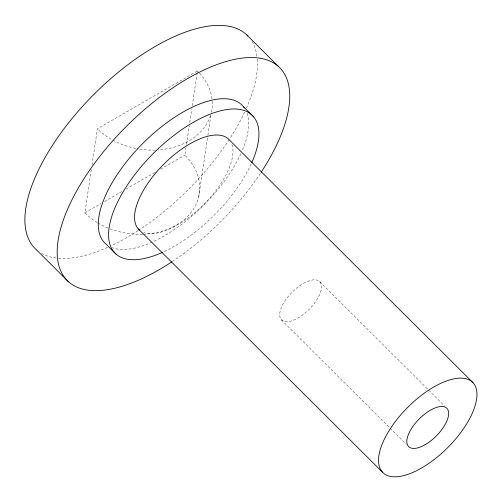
<?xml version="1.0" encoding="UTF-8"?>
<svg xmlns="http://www.w3.org/2000/svg" width="502" height="502" viewBox="0 0 502 502"><rect width="100%" height="100%" fill="white"/><g stroke="black" fill="none" stroke-linecap="round" stroke-linejoin="round"><path stroke-width="0.38" stroke-dasharray="2.51 1.88" d="M97.269 222.568A65.16 49.918 8.5 0 1 84.869 212.892L91.333 169.663M92.023 165.026L97.444 128.744L197.455 70.951A65.16 49.918 8.5 0 1 199.074 72.633M143.421 234.227A65.16 49.918 8.5 0 0 195.259 206.002A65.16 49.918 8.5 0 0 184.88 155.105L186.029 147.387M186.493 144.3L189.26 125.77M189.725 122.683L191.802 108.783M192.26 105.696L197.11 73.267M197.223 72.495L197.455 70.951M198.666 196.966L207.784 135.979M207.897 135.207L210.896 115.134M84.869 212.892L101.084 203.523M104.466 201.572L122.036 191.419M126.09 189.078L155.143 172.286M160.552 169.161L184.88 155.105M319.874 281.779A27.07 12.067 -45.1 0 1 298.025 317.986A27.07 12.067 -45.1 0 1 283.9 302.568A27.07 12.067 -45.1 0 1 319.874 281.779L444.797 406.25M281.327 319.774L389.59 427.648M390.148 428.2L406.25 444.245M231.955 144.614A63.66 28.376 -45.1 0 1 203.58 204.659A63.66 28.376 -45.1 0 1 143.829 232.57M251.182 163.966A97.244 43.341 -45.1 0 1 163.232 252.029M247.053 113.283A97.244 43.341 -45.1 0 1 242.115 150.939M240.885 153.706A97.244 43.341 -45.1 0 1 152.934 241.769M152.244 242.083A97.244 43.341 -45.1 0 1 112.26 247.668M210.457 115.617A65.16 49.918 8.5 0 1 158.23 149.954M155.25 150.104A65.16 49.918 8.5 0 1 137.19 148.736M135.703 148.448A65.16 49.918 8.5 0 1 97.444 128.744M199.595 73.204A65.16 49.918 8.5 0 1 212.183 100.525M212.233 101.26A65.16 49.918 8.5 0 1 211.248 112.818M252.029 41.484A150.374 67.023 -45.1 0 1 257.024 56.946M257.256 59.23A150.374 67.023 -45.1 0 1 246.495 108.037M244.662 112.059A150.374 67.023 -45.1 0 1 229.715 138.74M229.307 139.38A150.374 67.023 -45.1 0 1 138.797 230.161M138.138 230.594A150.374 67.023 -45.1 0 1 112.523 245.114M107.604 247.392A150.374 67.023 -45.1 0 1 56.99 258.116M56.218 258.028A150.374 67.023 -45.1 0 1 41.741 253.485M142.675 234.258A65.16 49.918 8.5 0 1 108.739 228.303M108.049 228.021A65.16 49.918 8.5 0 1 97.934 222.97M260.343 173.466A150.374 67.023 -45.1 0 1 172.418 261.46"/><path stroke-width="0.75" d="M246.25 34.387L278.541 66.565M243.426 106.675L253.723 116.935M473.072 382.781A63.66 28.376 -45.1 0 0 388.46 431.67A63.66 28.376 -45.1 0 0 421.693 467.933A63.66 28.376 -45.1 0 0 473.072 382.781L229.088 139.669A63.66 28.376 -45.1 0 0 163.445 164.537A63.66 28.376 -45.1 0 0 139.437 230.016M138.426 229.031L382.411 472.144M116.1 254.15L105.803 243.884A97.244 43.341 -45.1 0 1 144.438 141.821A97.244 43.341 -45.1 0 1 244.323 107.861M68.372 281.609L36.075 249.438A150.374 67.023 -45.1 0 1 93.203 95.091A150.374 67.023 -45.1 0 1 247.894 35.993M162.541 252.343A97.244 43.341 -45.1 0 1 112.799 213.363A97.244 43.341 -45.1 0 1 212.214 113.396A97.244 43.341 -45.1 0 1 251.809 162.579M171.759 261.9A150.374 67.023 -45.1 0 1 60.748 228.31A150.374 67.023 -45.1 0 1 227.375 61.156A150.374 67.023 -45.1 0 1 261.184 172.192M425.169 444.665A27.07 12.067 -45.1 0 0 447.018 408.465A27.07 12.067 -45.1 0 0 411.038 429.254A27.07 12.067 -45.1 0 0 425.169 444.665"/></g></svg>
